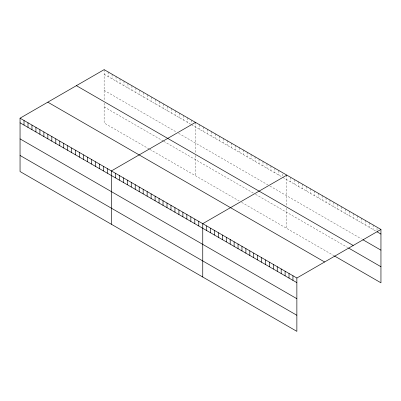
<?xml version="1.0" encoding="UTF-8"?>
<svg xmlns="http://www.w3.org/2000/svg" width="401" height="401" viewBox="0 0 401 401"><rect width="100%" height="100%" fill="white"/><g stroke="black" fill="none" stroke-linecap="round" stroke-linejoin="round"><path stroke-width="0.3" stroke-dasharray="2 1.5" d="M104.135 74.255L191.016 124.415M191.513 124.701L281.868 176.871M282.86 177.442L376.048 231.242M104.135 90.34L176.615 132.185M178.605 133.332L267.968 184.926M269.953 186.074L361.341 238.836M104.135 106.912L163.212 141.017M163.708 141.307L253.567 193.187M255.557 194.335L347.617 247.482M149.312 149.077L104.135 122.992L104.135 102.766M149.809 149.362L239.171 200.956M241.653 202.39L333.893 255.643M377.03 228.349L377.03 230.655M373.105 224.931L373.105 229.547M369.186 222.67L369.186 227.282M365.266 220.405L365.266 225.016M361.341 218.139L361.341 222.75M357.421 215.878L357.421 220.49M353.502 213.613L353.502 218.224M349.577 211.347L349.577 215.959M345.657 209.086L345.657 213.698M341.732 206.821L341.732 211.432M337.812 204.555L337.812 209.167M333.893 202.289L333.893 206.906M329.968 200.029L329.968 204.64M326.048 197.763L326.048 202.375M322.128 195.498L322.128 200.114M318.204 193.237L318.204 197.848M314.284 190.971L314.284 195.583M310.364 188.706L310.364 193.317M306.439 186.445L306.439 191.056M302.519 184.179L302.519 188.791M298.6 181.914L298.6 186.525M294.675 179.653L294.675 184.265M290.755 177.387L290.755 181.999M286.83 175.122L286.83 205.878M286.83 208.249L286.83 228.475M282.86 173.984L282.86 176.29M278.89 170.535L278.89 175.147M274.916 168.245L274.916 172.856M270.946 165.949L270.946 170.565M266.976 163.658L266.976 168.27M263.001 161.362L263.001 165.979M259.031 159.072L259.031 163.683M255.061 156.776L255.061 161.392M251.086 154.485L251.086 159.097M247.116 152.195L247.116 156.806M243.141 149.899L243.141 154.51M239.171 147.608L239.171 152.22M235.202 145.312L235.202 149.924M231.227 143.022L231.227 147.633M227.257 140.726L227.257 145.337M223.287 138.435L223.287 143.047M219.312 136.139L219.312 140.751M215.342 133.849L215.342 138.46M211.372 131.553L211.372 136.17M207.397 129.262L207.397 133.874M203.427 126.967L203.427 131.583M199.457 124.676L199.457 129.287M195.482 122.38L195.482 153.142M195.482 155.508L195.482 175.733M191.513 120.089L191.513 123.548M187.538 117.799L187.538 122.41M183.568 115.503L183.568 120.115M179.598 113.212L179.598 117.824M175.623 110.917L175.623 115.528M171.653 108.626L171.653 113.237M167.683 106.33L167.683 110.942M163.708 104.039L163.708 108.651M159.738 101.744L159.738 106.355M155.768 99.453L155.768 104.065M151.794 97.157L151.794 101.774M147.824 94.867L147.824 99.478M143.849 92.571L143.849 97.187M139.879 90.28L139.879 94.892M135.909 87.984L135.909 92.601M131.934 85.694L131.934 90.305M127.964 83.403L127.964 88.014M123.994 81.107L123.994 85.719M120.019 78.817L120.019 83.428M116.049 76.521L116.049 81.132M112.079 74.23L112.079 78.842M108.105 71.934L108.105 76.546M104.135 69.644L104.135 100.992"/><path stroke-width="0.6" d="M20.05 118.19L296.865 278.008L296.865 331.356L20.05 171.538L20.05 118.19L104.135 69.644L380.95 229.462L380.95 282.81L334.384 255.928M195.482 122.38L111.398 170.926L111.398 224.279M286.83 175.122L202.751 223.668L202.751 277.021M296.865 278.008L380.95 229.462M377.03 231.808L380.95 234.074M362.815 239.688L380.95 250.159M76.385 85.664L353.201 245.482M348.599 248.049L380.95 266.73M47.799 102.17L324.615 261.988M20.05 122.801L296.865 282.62M20.05 138.886L296.865 298.705M20.05 155.458L296.865 315.271M292.946 275.743L292.946 280.354M289.021 273.477L289.021 278.088M285.101 271.216L285.101 275.828M281.181 268.951L281.181 273.562M277.256 266.685L277.256 271.297M273.337 264.419L273.337 269.036M269.417 262.159L269.417 266.77M265.492 259.893L265.492 264.505M261.572 257.627L261.572 262.244M257.653 255.367L257.653 259.978M253.728 253.101L253.728 257.713M249.808 250.836L249.808 255.452M245.888 248.575L245.888 253.186M241.963 246.309L241.963 250.921M238.044 244.044L238.044 248.655M234.119 241.783L234.119 246.394M230.199 239.517L230.199 244.129M226.279 237.252L226.279 241.863M222.355 234.991L222.355 239.603M218.435 232.725L218.435 237.337M214.515 230.46L214.515 235.071M210.59 228.194L210.59 232.811M206.67 225.933L206.67 230.545M198.776 221.377L198.776 225.989M194.806 219.081L194.806 223.693M190.836 216.791L190.836 221.402M186.861 214.495L186.861 219.106M182.891 212.204L182.891 216.816M178.916 209.908L178.916 214.52M174.946 207.618L174.946 212.229M170.976 205.322L170.976 209.939M167.001 203.031L167.001 207.643M163.032 200.736L163.032 205.352M159.062 198.445L159.062 203.056M155.087 196.149L155.087 200.766M151.117 193.858L151.117 198.47M147.147 191.568L147.147 196.179M143.172 189.272L143.172 193.883M139.202 186.981L139.202 191.593M135.227 184.686L135.227 189.297M131.257 182.395L131.257 187.006M127.287 180.099L127.287 184.711M123.313 177.808L123.313 182.42M119.343 175.513L119.343 180.124M115.373 173.222L115.373 177.833M107.428 168.636L107.428 173.247M103.458 166.34L103.458 170.956M99.483 164.049L99.483 168.661M95.513 161.753L95.513 166.37M91.538 159.463L91.538 164.074M87.568 157.172L87.568 161.783M83.598 154.876L83.598 159.488M79.624 152.586L79.624 157.197M75.654 150.29L75.654 154.901M71.684 147.999L71.684 152.611M67.709 145.703L67.709 150.315M63.739 143.413L63.739 148.024M59.769 141.117L59.769 145.728M55.794 138.826L55.794 143.438M51.824 136.53L51.824 141.147M47.854 134.24L47.854 138.851M43.879 131.944L43.879 136.561M39.91 129.653L39.91 134.265M35.935 127.363L35.935 131.974M31.965 125.067L31.965 129.678M27.995 122.776L27.995 127.388M24.02 120.48L24.02 125.092"/></g></svg>
